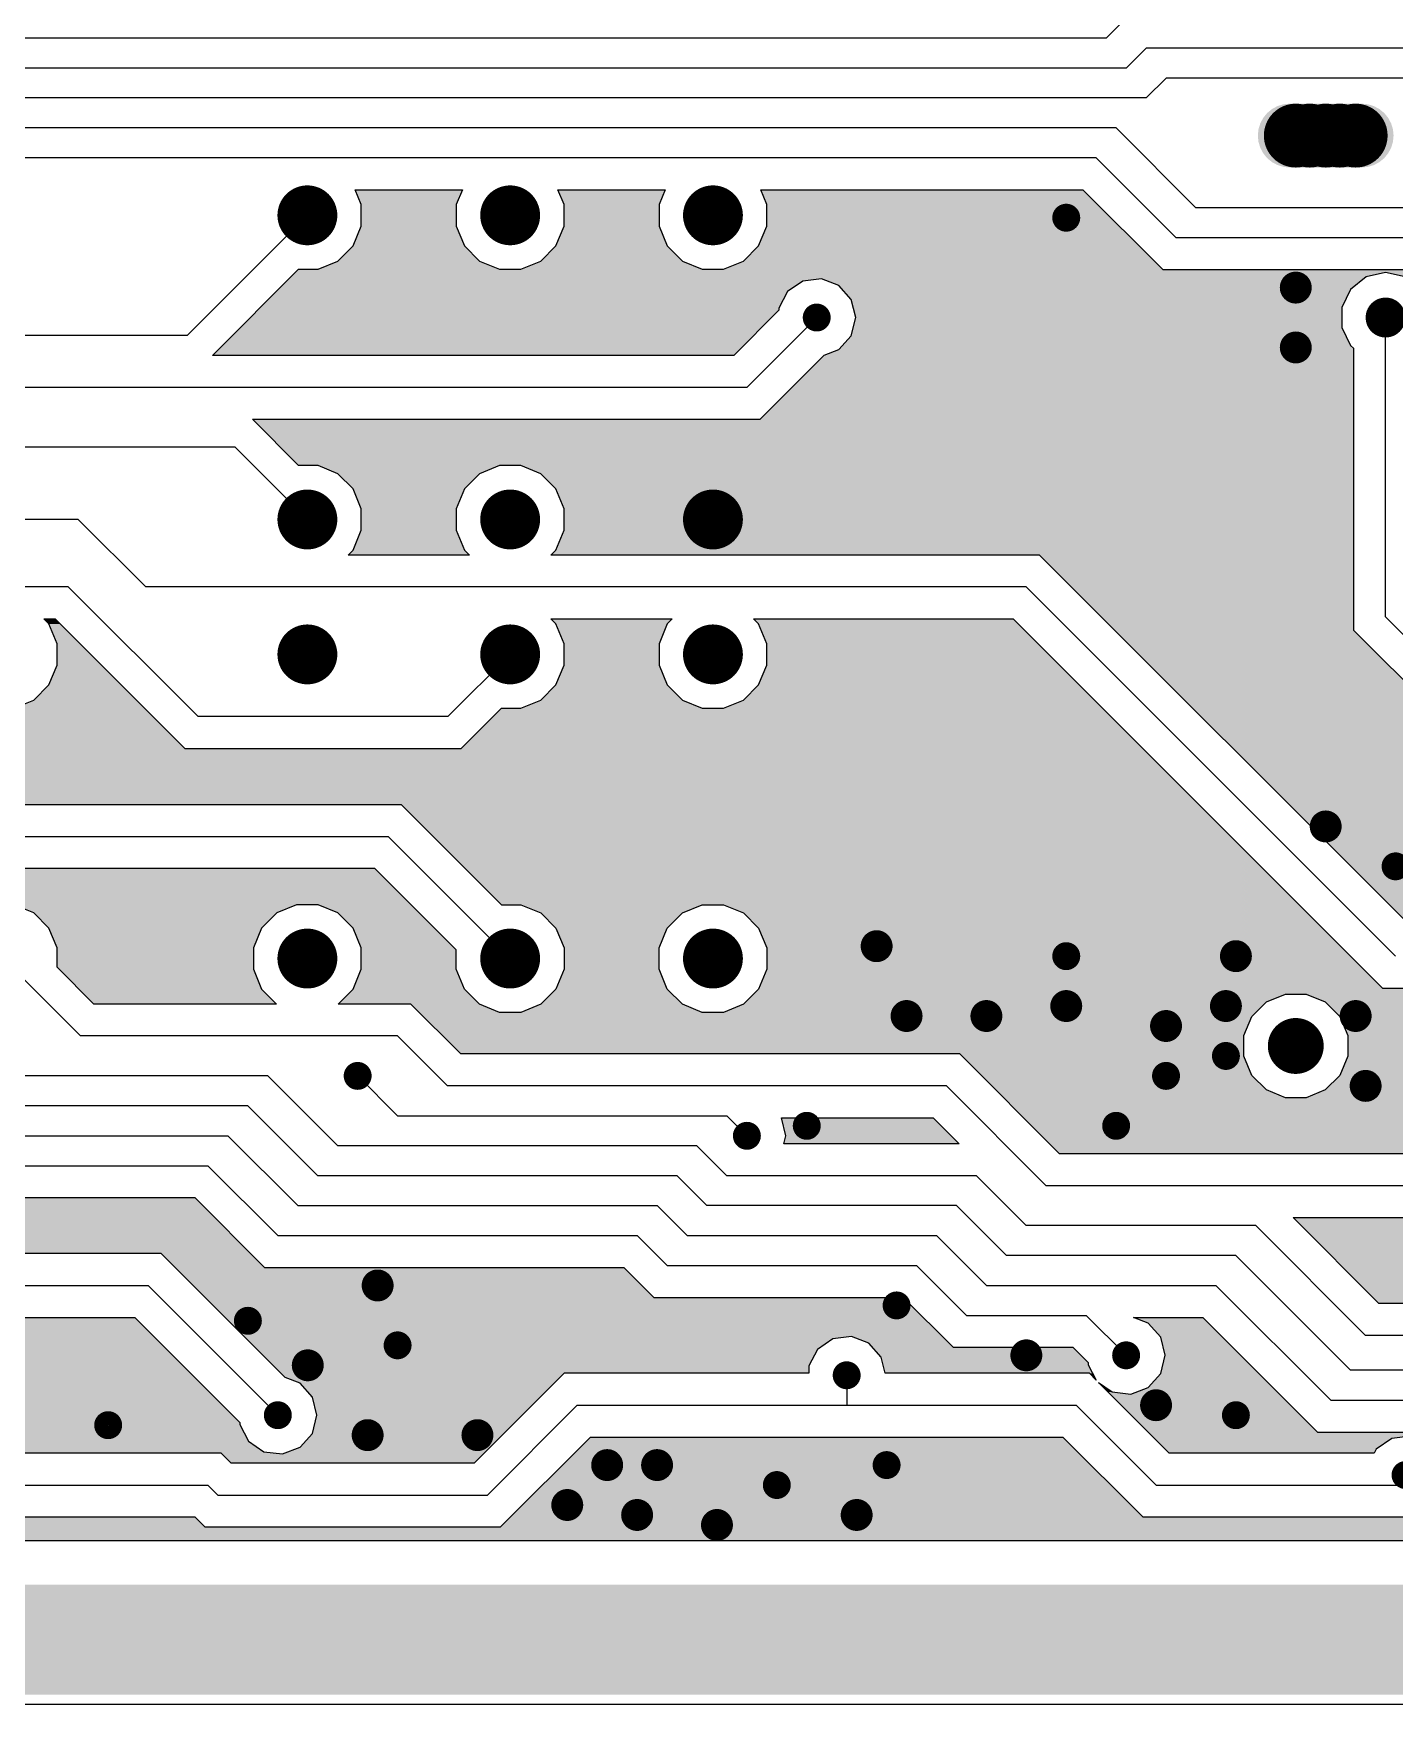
# Model space of a CAD drawing. Extents: x 295 to 953, y 10 to 290.
# Drawn here: x 598.5 to 654.8, y 85 to 154.1 of the extents above; entities that cross this region are included whole.
import ezdxf

# ---------------------------------------------------------------- set-up
doc = ezdxf.new("R2010")
doc.units = 0
doc.header["$LTSCALE"] = 5
doc.header["$MEASUREMENT"] = 0
doc.layers.get('0').update_dxf_attribs({"linetype": 'CONTINUOUS', "lineweight": 25})
doc.layers.add('19_SOLD_GBR', color=4, linetype='CONTINUOUS')

msp = doc.modelspace()

# ---------------------------------------------------------------- linework, layer by layer
at = {"color": 7}
for points, const_width in [([(651.338, 149.858, -1), (650.018, 149.858, -1)], 1.32), ([(651.915, 149.858, -1), (650.595, 149.858, -1)], 1.32), ([(652.575, 149.858, -1), (651.255, 149.858, -1)], 1.32), ([(653.153, 149.858, -1), (651.833, 149.858, -1)], 1.32), ([(653.813, 149.858, -1), (652.493, 149.858, -1)], 1.32), ([(610.442, 146.562, -1), (609.205, 146.562, -1)], 1.238), ([(618.824, 146.562, -1), (617.587, 146.562, -1)], 1.238), ([(627.206, 146.562, -1), (625.969, 146.562, -1)], 1.238), ([(641.479, 146.463, -1), (640.901, 146.463, -1)], 0.577), ([(651.008, 143.575, -1), (650.348, 143.575, -1)], 0.66), ([(654.803, 142.337, -1), (653.978, 142.337, -1)], 0.825), ([(631.166, 142.337, -1), (630.589, 142.337, -1)], 0.577), ([(651.008, 141.1, -1), (650.348, 141.1, -1)], 0.66), ([(610.442, 133.989, -1), (609.205, 133.989, -1)], 1.238), ([(618.824, 133.989, -1), (617.587, 133.989, -1)], 1.238), ([(627.206, 133.989, -1), (625.969, 133.989, -1)], 1.238), ([(610.442, 128.412, -1), (609.205, 128.412, -1)], 1.238), ([(618.824, 128.412, -1), (617.587, 128.412, -1)], 1.238), ([(627.206, 128.412, -1), (625.969, 128.412, -1)], 1.238), ([(652.245, 121.3, -1), (651.585, 121.3, -1)], 0.66), ([(655.091, 119.65, -1), (654.514, 119.65, -1)], 0.577), ([(610.442, 115.839, -1), (609.205, 115.839, -1)], 1.238), ([(618.824, 115.839, -1), (617.587, 115.839, -1)], 1.238), ([(627.206, 115.839, -1), (625.969, 115.839, -1)], 1.238), ([(633.683, 116.35, -1), (633.023, 116.35, -1)], 0.66), ([(641.479, 115.938, -1), (640.901, 115.938, -1)], 0.577), ([(648.533, 115.938, -1), (647.873, 115.938, -1)], 0.66), ([(634.92, 113.463, -1), (634.26, 113.463, -1)], 0.66), ([(638.22, 113.463, -1), (637.56, 113.463, -1)], 0.66), ([(641.52, 113.875, -1), (640.86, 113.875, -1)], 0.66), ([(648.12, 113.875, -1), (647.46, 113.875, -1)], 0.66), ([(653.483, 113.463, -1), (652.823, 113.463, -1)], 0.66), ([(645.645, 113.05, -1), (644.985, 113.05, -1)], 0.66), ([(651.255, 112.225, -1), (650.1, 112.225, -1)], 1.155), ([(648.079, 111.813, -1), (647.501, 111.813, -1)], 0.577), ([(612.191, 110.988, -1), (611.614, 110.988, -1)], 0.577), ([(645.604, 110.988, -1), (645.026, 110.988, -1)], 0.577), ([(653.895, 110.575, -1), (653.235, 110.575, -1)], 0.66), ([(630.754, 108.925, -1), (630.176, 108.925, -1)], 0.577), ([(643.541, 108.925, -1), (642.964, 108.925, -1)], 0.577), ([(628.279, 108.512, -1), (627.701, 108.512, -1)], 0.577), ([(613.058, 102.325, -1), (612.398, 102.325, -1)], 0.66), ([(634.466, 101.5, -1), (633.889, 101.5, -1)], 0.577), ([(607.654, 100.865, -1), (607.076, 100.865, -1)], 0.577), ([(613.841, 99.85, -1), (613.264, 99.85, -1)], 0.577), ([(610.17, 99.025, -1), (609.51, 99.025, -1)], 0.66), ([(639.87, 99.437, -1), (639.21, 99.437, -1)], 0.66), ([(643.954, 99.437, -1), (643.376, 99.437, -1)], 0.577), ([(632.404, 98.613, -1), (631.826, 98.613, -1)], 0.577), ([(608.891, 96.962, -1), (608.314, 96.962, -1)], 0.577), ([(645.233, 97.375, -1), (644.573, 97.375, -1)], 0.66), ([(648.491, 96.962, -1), (647.914, 96.962, -1)], 0.577), ([(601.879, 96.55, -1), (601.301, 96.55, -1)], 0.577), ([(612.645, 96.138, -1), (611.985, 96.138, -1)], 0.66), ([(617.183, 96.138, -1), (616.523, 96.138, -1)], 0.66), ([(622.545, 94.9, -1), (621.885, 94.9, -1)], 0.66), ([(624.608, 94.9, -1), (623.948, 94.9, -1)], 0.66), ([(634.054, 94.9, -1), (633.476, 94.9, -1)], 0.577), ([(629.516, 94.075, -1), (628.939, 94.075, -1)], 0.577), ([(655.504, 94.488, -1), (654.926, 94.488, -1)], 0.577), ([(620.895, 93.25, -1), (620.235, 93.25, -1)], 0.66), ([(623.783, 92.838, -1), (623.123, 92.838, -1)], 0.66), ([(632.858, 92.838, -1), (632.198, 92.838, -1)], 0.66), ([(627.083, 92.425, -1), (626.423, 92.425, -1)], 0.66)]:
    msp.add_lwpolyline(points, format="xyb", close=True, dxfattribs=dict(at, const_width=const_width))
at = {"layer": '19_SOLD_GBR', "color": 7}
for p, q in [((642.84, 153.888), (643.665, 154.713)), ((642.84, 153.888), (578.903, 153.888)), ((643.665, 152.65), (644.49, 153.475)), ((659.753, 153.475), (644.49, 153.475)), ((643.665, 152.65), (580.553, 152.65)), ((644.49, 151.413), (645.315, 152.238)), ((658.515, 152.238), (645.315, 152.238)), ((644.49, 151.413), (581.378, 151.413)), ((643.253, 150.175), (582.203, 150.175)), ((643.253, 150.175), (646.553, 146.875)), ((642.428, 148.938), (583.028, 148.938)), ((642.428, 148.938), (645.728, 145.638)), ((611.797, 147.618), (616.232, 147.618)), ((612.051, 147.005), (611.797, 147.618)), ((616.232, 147.618), (615.978, 147.005)), ((620.179, 147.618), (624.614, 147.618)), ((620.433, 147.005), (620.179, 147.618)), ((624.614, 147.618), (624.36, 147.005)), ((628.561, 147.618), (641.881, 147.618)), ((628.815, 147.005), (628.561, 147.618)), ((641.881, 147.618), (645.181, 144.318)), ((609.824, 146.562), (604.857, 141.595)), ((612.051, 146.119), (612.051, 147.005)), ((615.978, 147.005), (615.978, 146.119)), ((620.433, 146.119), (620.433, 147.005)), ((624.36, 147.005), (624.36, 146.119)), ((628.815, 146.119), (628.815, 147.005)), ((658.515, 146.875), (646.553, 146.875)), ((611.713, 145.299), (612.051, 146.119)), ((615.978, 146.119), (616.316, 145.299)), ((620.095, 145.299), (620.433, 146.119)), ((624.36, 146.119), (624.698, 145.299)), ((628.477, 145.299), (628.815, 146.119)), ((611.086, 144.672), (611.713, 145.299)), ((616.316, 145.299), (616.943, 144.672)), ((619.468, 144.672), (620.095, 145.299)), ((624.698, 145.299), (625.325, 144.672)), ((627.85, 144.672), (628.477, 145.299)), ((659.34, 145.638), (645.728, 145.638)), ((610.266, 144.334), (611.086, 144.672)), ((616.943, 144.672), (617.762, 144.334)), ((618.648, 144.334), (619.468, 144.672)), ((625.325, 144.672), (626.144, 144.334)), ((627.03, 144.334), (627.85, 144.672)), ((605.9, 140.77), (609.462, 144.334)), ((609.462, 144.334), (610.266, 144.334)), ((617.762, 144.334), (618.648, 144.334)), ((626.144, 144.334), (627.03, 144.334)), ((630.305, 143.847), (629.668, 143.408)), ((631.072, 143.941), (630.305, 143.847)), ((631.795, 143.666), (631.072, 143.941)), ((645.181, 144.318), (659.886, 144.318)), ((653.582, 144.016), (652.935, 143.499)), ((654.39, 144.199), (653.582, 144.016)), ((655.199, 144.016), (654.39, 144.199)), ((629.668, 143.408), (629.31, 142.724)), ((632.306, 143.088), (631.795, 143.666)), ((632.493, 142.337), (632.306, 143.088)), ((652.935, 143.499), (652.575, 142.752)), ((629.31, 142.636), (627.444, 140.77)), ((630.878, 142.337), (627.99, 139.45)), ((629.31, 142.724), (629.31, 142.636)), ((632.306, 141.587), (632.493, 142.337)), ((652.575, 142.752), (652.575, 141.923)), ((654.39, 129.963), (654.39, 142.337)), ((652.575, 141.923), (652.935, 141.176)), ((604.857, 141.595), (582.45, 141.595)), ((631.184, 140.777), (631.795, 141.009)), ((631.795, 141.009), (632.306, 141.587)), ((652.935, 141.176), (653.07, 141.069)), ((653.07, 141.069), (653.07, 129.416)), ((627.444, 140.77), (605.9, 140.77)), ((628.536, 138.13), (631.184, 140.777)), ((627.99, 139.45), (588.803, 139.45)), ((607.55, 138.13), (628.536, 138.13)), ((609.462, 136.216), (607.55, 138.13)), ((606.837, 136.975), (590.453, 136.975)), ((609.824, 133.989), (606.837, 136.975)), ((610.266, 136.216), (609.462, 136.216)), ((611.086, 135.878), (610.266, 136.216)), ((617.762, 136.216), (616.943, 135.878)), ((618.648, 136.216), (617.762, 136.216)), ((619.468, 135.878), (618.648, 136.216)), ((611.713, 135.251), (611.086, 135.878)), ((616.943, 135.878), (616.316, 135.251)), ((620.095, 135.251), (619.468, 135.878)), ((612.051, 134.432), (611.713, 135.251)), ((616.316, 135.251), (615.978, 134.432)), ((620.433, 134.432), (620.095, 135.251)), ((612.051, 133.546), (612.051, 134.432)), ((615.978, 134.432), (615.978, 133.546)), ((620.433, 133.546), (620.433, 134.432)), ((600.353, 133.989), (597.251, 133.989)), ((600.353, 133.989), (603.141, 131.2)), ((611.713, 132.726), (612.051, 133.546)), ((615.978, 133.546), (616.316, 132.726)), ((620.095, 132.726), (620.433, 133.546)), ((611.505, 132.52), (611.713, 132.726)), ((616.316, 132.726), (616.523, 132.52)), ((619.887, 132.52), (620.095, 132.726)), ((616.523, 132.52), (611.505, 132.52)), ((640.086, 132.52), (619.887, 132.52)), ((655.349, 117.258), (640.086, 132.52)), ((599.94, 131.2), (594.578, 131.2)), ((599.94, 131.2), (605.303, 125.838)), ((639.54, 131.2), (603.141, 131.2)), ((639.54, 131.2), (654.803, 115.938)), ((598.932, 129.88), (599.394, 129.88)), ((599.14, 129.674), (598.932, 129.88)), ((599.394, 129.88), (604.756, 124.518)), ((619.887, 129.88), (624.905, 129.88)), ((620.095, 129.674), (619.887, 129.88)), ((624.905, 129.88), (624.698, 129.674)), ((628.269, 129.88), (638.994, 129.88)), ((628.477, 129.674), (628.269, 129.88)), ((638.994, 129.88), (654.256, 114.618)), ((654.39, 129.963), (668.003, 116.35)), ((599.478, 128.855), (599.14, 129.674)), ((620.433, 128.855), (620.095, 129.674)), ((624.698, 129.674), (624.36, 128.855)), ((628.815, 128.855), (628.477, 129.674)), ((653.07, 129.416), (667.456, 115.03)), ((599.478, 127.969), (599.478, 128.855)), ((620.433, 127.969), (620.433, 128.855)), ((624.36, 128.855), (624.36, 127.969)), ((628.815, 127.969), (628.815, 128.855)), ((599.14, 127.149), (599.478, 127.969)), ((618.206, 128.412), (615.632, 125.838)), ((620.095, 127.149), (620.433, 127.969)), ((624.36, 127.969), (624.698, 127.149)), ((628.477, 127.149), (628.815, 127.969)), ((598.513, 126.522), (599.14, 127.149)), ((619.468, 126.522), (620.095, 127.149)), ((624.698, 127.149), (625.325, 126.522)), ((627.85, 126.522), (628.477, 127.149)), ((597.693, 126.184), (598.513, 126.522)), ((618.648, 126.184), (619.468, 126.522)), ((625.325, 126.522), (626.144, 126.184)), ((627.03, 126.184), (627.85, 126.522)), ((615.632, 125.838), (605.303, 125.838)), ((616.178, 124.518), (617.844, 126.184)), ((617.844, 126.184), (618.648, 126.184)), ((626.144, 126.184), (627.03, 126.184)), ((604.756, 124.518), (616.178, 124.518)), ((595.949, 122.207), (613.703, 122.207)), ((613.703, 122.207), (617.844, 118.066)), ((595.403, 120.888), (613.157, 120.888)), ((618.206, 115.839), (613.157, 120.888)), ((612.61, 119.568), (594.856, 119.568)), ((615.978, 116.2), (612.61, 119.568)), ((598.513, 117.728), (597.693, 118.066)), ((599.14, 117.101), (598.513, 117.728)), ((608.561, 117.728), (607.934, 117.101)), ((609.38, 118.066), (608.561, 117.728)), ((610.266, 118.066), (609.38, 118.066)), ((611.086, 117.728), (610.266, 118.066)), ((611.713, 117.101), (611.086, 117.728)), ((617.844, 118.066), (618.648, 118.066)), ((618.648, 118.066), (619.468, 117.728)), ((619.468, 117.728), (620.095, 117.101)), ((624.698, 117.101), (625.325, 117.728)), ((625.325, 117.728), (626.144, 118.066)), ((626.144, 118.066), (627.03, 118.066)), ((627.03, 118.066), (627.85, 117.728)), ((627.85, 117.728), (628.477, 117.101)), ((599.478, 116.282), (599.14, 117.101)), ((607.934, 117.101), (607.596, 116.282)), ((612.051, 116.282), (611.713, 117.101)), ((620.095, 117.101), (620.433, 116.282)), ((624.36, 116.282), (624.698, 117.101)), ((628.477, 117.101), (628.815, 116.282)), ((599.478, 115.477), (599.478, 116.282)), ((607.596, 116.282), (607.596, 115.396)), ((612.051, 115.396), (612.051, 116.282)), ((615.978, 115.396), (615.978, 116.2)), ((620.433, 116.282), (620.433, 115.396)), ((624.36, 115.396), (624.36, 116.282)), ((628.815, 116.282), (628.815, 115.396)), ((597.251, 115.839), (600.452, 112.638)), ((600.998, 113.957), (599.478, 115.477)), ((607.596, 115.396), (607.934, 114.576)), ((611.713, 114.576), (612.051, 115.396)), ((616.316, 114.576), (615.978, 115.396)), ((620.433, 115.396), (620.095, 114.576)), ((624.698, 114.576), (624.36, 115.396)), ((628.815, 115.396), (628.477, 114.576)), ((607.934, 114.576), (608.553, 113.957)), ((611.092, 113.957), (611.713, 114.576)), ((616.943, 113.949), (616.316, 114.576)), ((620.095, 114.576), (619.468, 113.949)), ((625.325, 113.949), (624.698, 114.576)), ((628.477, 114.576), (627.85, 113.949)), ((648.859, 113.441), (649.462, 114.043)), ((649.462, 114.043), (650.25, 114.37)), ((650.25, 114.37), (651.105, 114.37)), ((651.105, 114.37), (651.892, 114.043)), ((651.892, 114.043), (652.496, 113.441)), ((654.256, 114.618), (663.331, 114.618)), ((608.553, 113.957), (600.998, 113.957)), ((614.099, 113.957), (611.092, 113.957)), ((616.161, 111.895), (614.099, 113.957)), ((617.762, 113.611), (616.943, 113.949)), ((618.648, 113.611), (617.762, 113.611)), ((619.468, 113.949), (618.648, 113.611)), ((626.144, 113.611), (625.325, 113.949)), ((627.03, 113.611), (626.144, 113.611)), ((627.85, 113.949), (627.03, 113.611)), ((648.533, 112.652), (648.859, 113.441)), ((652.496, 113.441), (652.823, 112.652)), ((613.553, 112.638), (600.452, 112.638)), ((613.553, 112.638), (615.615, 110.575)), ((648.533, 111.798), (648.533, 112.652)), ((652.823, 112.652), (652.823, 111.798)), ((636.786, 111.895), (616.161, 111.895)), ((640.911, 107.77), (636.786, 111.895)), ((648.859, 111.011), (648.533, 111.798)), ((652.823, 111.798), (652.496, 111.011)), ((608.19, 110.988), (597.878, 110.988)), ((608.19, 110.988), (611.078, 108.1)), ((611.903, 110.988), (613.553, 109.338)), ((636.24, 110.575), (615.615, 110.575)), ((636.24, 110.575), (640.365, 106.45)), ((649.462, 110.407), (648.859, 111.011)), ((652.496, 111.011), (651.892, 110.407)), ((650.25, 110.08), (649.462, 110.407)), ((651.105, 110.08), (650.25, 110.08)), ((651.892, 110.407), (651.105, 110.08)), ((607.365, 109.75), (597.053, 109.75)), ((607.365, 109.75), (610.253, 106.863)), ((613.553, 109.338), (627.165, 109.338)), ((627.99, 108.512), (627.165, 109.338)), ((629.422, 109.255), (635.694, 109.255)), ((629.605, 108.512), (629.422, 109.255)), ((635.694, 109.255), (636.765, 108.183)), ((596.228, 108.512), (606.54, 108.512)), ((609.428, 105.625), (606.54, 108.512)), ((629.523, 108.183), (629.605, 108.512)), ((625.928, 108.1), (611.078, 108.1)), ((625.928, 108.1), (627.165, 106.863)), ((636.765, 108.183), (629.523, 108.183)), ((670.177, 107.77), (640.911, 107.77)), ((595.403, 107.275), (605.715, 107.275)), ((608.603, 104.388), (605.715, 107.275)), ((625.103, 106.863), (610.253, 106.863)), ((625.103, 106.863), (626.34, 105.625)), ((637.478, 106.863), (627.165, 106.863)), ((637.478, 106.863), (639.54, 104.8)), ((671.303, 106.45), (640.365, 106.45)), ((594.856, 105.955), (605.169, 105.955)), ((605.169, 105.955), (608.056, 103.068)), ((609.428, 105.625), (624.278, 105.625)), ((625.515, 104.388), (624.278, 105.625)), ((636.653, 105.625), (626.34, 105.625)), ((636.653, 105.625), (638.715, 103.563)), ((650.565, 105.13), (670.756, 105.13)), ((654.111, 101.583), (650.565, 105.13)), ((608.603, 104.388), (623.453, 104.388)), ((624.69, 103.15), (623.453, 104.388)), ((625.515, 104.388), (635.828, 104.388)), ((637.89, 102.325), (635.828, 104.388)), ((649.028, 104.8), (639.54, 104.8)), ((649.028, 104.8), (653.565, 100.262)), ((603.786, 103.645), (581.924, 103.645)), ((608.909, 98.523), (603.786, 103.645)), ((608.056, 103.068), (622.906, 103.068)), ((622.906, 103.068), (624.144, 101.83)), ((624.69, 103.15), (635.003, 103.15)), ((637.065, 101.088), (635.003, 103.15)), ((648.203, 103.563), (638.715, 103.563)), ((648.203, 103.563), (652.946, 98.819)), ((581.378, 102.325), (603.24, 102.325)), ((608.603, 96.962), (603.24, 102.325)), ((637.89, 102.325), (647.378, 102.325)), ((652.121, 97.581), (647.378, 102.325)), ((624.144, 101.83), (634.456, 101.83)), ((634.456, 101.83), (636.519, 99.768)), ((658.013, 101.583), (654.111, 101.583)), ((580.831, 101.005), (602.694, 101.005)), ((602.694, 101.005), (607.035, 96.664)), ((637.065, 101.088), (642.015, 101.088)), ((643.665, 99.437), (642.015, 101.088)), ((643.965, 101.005), (646.831, 101.005)), ((643.972, 100.998), (643.965, 101.005)), ((644.582, 100.766), (643.972, 100.998)), ((646.831, 101.005), (651.575, 96.261)), ((632.31, 100.216), (631.543, 100.122)), ((633.032, 99.941), (632.31, 100.216)), ((645.094, 100.188), (644.582, 100.766)), ((645.28, 99.437), (645.094, 100.188)), ((658.862, 100.262), (653.565, 100.262)), ((630.906, 99.683), (630.548, 98.999)), ((631.543, 100.122), (630.906, 99.683)), ((633.544, 99.363), (633.032, 99.941)), ((636.519, 99.768), (641.469, 99.768)), ((641.469, 99.768), (642.098, 99.139)), ((630.548, 98.999), (630.548, 98.695)), ((633.709, 98.695), (633.544, 99.363)), ((642.098, 99.139), (642.098, 99.051)), ((642.098, 99.051), (642.433, 98.411)), ((645.094, 98.687), (645.28, 99.437)), ((660.371, 98.819), (652.946, 98.819)), ((609.52, 98.291), (608.909, 98.523)), ((610.031, 97.713), (609.52, 98.291)), ((620.431, 98.695), (616.719, 94.983)), ((630.548, 98.695), (620.431, 98.695)), ((632.115, 98.613), (632.115, 97.375)), ((642.149, 98.695), (633.709, 98.695)), ((642.433, 98.411), (642.149, 98.695)), ((642.525, 98.319), (643.092, 97.928)), ((645.449, 95.395), (642.525, 98.319)), ((643.86, 97.835), (644.582, 98.109)), ((644.582, 98.109), (645.094, 98.687)), ((610.218, 96.962), (610.031, 97.713)), ((643.092, 97.928), (643.86, 97.835)), ((652.121, 97.581), (661.609, 97.581)), ((610.031, 96.212), (610.218, 96.962)), ((620.978, 97.375), (617.265, 93.663)), ((620.978, 97.375), (632.115, 97.375)), ((632.115, 97.375), (641.603, 97.375)), ((644.903, 94.075), (641.603, 97.375)), ((607.035, 96.664), (607.035, 96.576)), ((607.035, 96.576), (607.393, 95.892)), ((609.52, 95.634), (610.031, 96.212)), ((617.811, 92.343), (621.524, 96.055)), ((621.524, 96.055), (641.056, 96.055)), ((641.056, 96.055), (644.356, 92.755)), ((651.575, 96.261), (662.155, 96.261)), ((655.41, 96.091), (654.643, 95.997)), ((606.261, 95.395), (594.711, 95.395)), ((606.674, 94.983), (606.261, 95.395)), ((607.393, 95.892), (608.03, 95.453)), ((608.03, 95.453), (608.797, 95.36)), ((608.797, 95.36), (609.52, 95.634)), ((653.921, 95.395), (645.449, 95.395)), ((654.006, 95.558), (653.921, 95.395)), ((654.643, 95.997), (654.006, 95.558)), ((616.719, 94.983), (606.674, 94.983)), ((594.165, 94.075), (605.715, 94.075)), ((606.128, 93.663), (605.715, 94.075)), ((644.903, 94.075), (655.215, 94.075)), ((606.128, 93.663), (617.265, 93.663)), ((593.619, 92.755), (605.169, 92.755)), ((605.169, 92.755), (605.581, 92.343)), ((644.356, 92.755), (711.861, 92.755)), ((605.581, 92.343), (617.811, 92.343)), ((744.503, 91.765), (521.22, 91.765)), ((868.478, 85), (508.778, 85))]:
    msp.add_line(p, q, dxfattribs=at)
for points in [[(654.497, 150.591), (654.334, 150.792), (649.333, 150.591), (649.496, 150.792)], [(654.334, 150.792), (654.133, 150.955), (649.496, 150.792), (649.697, 150.955)], [(654.133, 150.955), (653.905, 151.078), (649.697, 150.955), (649.925, 151.078)], [(653.905, 151.078), (653.657, 151.153), (649.925, 151.078), (650.173, 151.153)], [(653.657, 151.153), (653.4, 151.178), (650.173, 151.153), (650.43, 151.178)], [(654.72, 149.858), (654.695, 150.116), (649.11, 149.858), (649.135, 150.116)], [(654.695, 150.116), (654.619, 150.363), (649.135, 150.116), (649.211, 150.363)], [(654.619, 150.363), (654.497, 150.591), (649.211, 150.363), (649.333, 150.591)], [(654.695, 149.601), (654.72, 149.858), (649.135, 149.601), (649.11, 149.858)], [(654.619, 149.353), (654.695, 149.601), (649.211, 149.353), (649.135, 149.601)], [(654.497, 149.126), (654.619, 149.353), (649.333, 149.126), (649.211, 149.353)], [(654.334, 148.924), (654.497, 149.126), (649.496, 148.924), (649.333, 149.126)], [(654.133, 148.761), (654.334, 148.924), (649.697, 148.761), (649.496, 148.924)], [(653.905, 148.639), (654.133, 148.761), (649.925, 148.639), (649.697, 148.761)], [(653.657, 148.563), (653.905, 148.639), (650.173, 148.563), (649.925, 148.639)], [(653.4, 148.538), (653.657, 148.563), (650.43, 148.538), (650.173, 148.563)], [(616.232, 147.617), (616.232, 147.618), (611.797, 147.617), (616.232, 147.618)], [(615.978, 147.005), (616.232, 147.617), (612.051, 147.005), (611.797, 147.617)], [(624.614, 147.617), (624.614, 147.618), (620.179, 147.617), (624.614, 147.618)], [(624.36, 147.005), (624.614, 147.617), (620.433, 147.005), (620.179, 147.617)], [(641.881, 147.617), (641.881, 147.618), (628.561, 147.617), (641.881, 147.618)], [(642.494, 147.005), (641.881, 147.617), (628.815, 147.005), (628.561, 147.617)], [(615.978, 146.119), (615.978, 147.005), (612.051, 146.119), (612.051, 147.005)], [(624.36, 146.119), (624.36, 147.005), (620.433, 146.119), (620.433, 147.005)], [(643.38, 146.119), (642.494, 147.005), (628.815, 146.119), (628.815, 147.005)], [(616.316, 145.299), (615.978, 146.119), (611.713, 145.299), (612.051, 146.119)], [(624.698, 145.299), (624.36, 146.119), (620.095, 145.299), (620.433, 146.119)], [(644.2, 145.299), (643.38, 146.119), (628.477, 145.299), (628.815, 146.119)], [(616.943, 144.672), (616.316, 145.299), (611.086, 144.672), (611.713, 145.299)], [(625.325, 144.672), (624.698, 145.299), (619.468, 144.672), (620.095, 145.299)], [(644.827, 144.672), (644.2, 145.299), (627.85, 144.672), (628.477, 145.299)], [(617.762, 144.334), (616.943, 144.672), (610.266, 144.334), (611.086, 144.672)], [(626.144, 144.334), (625.325, 144.672), (618.648, 144.334), (619.468, 144.672)], [(645.165, 144.334), (644.827, 144.672), (627.03, 144.334), (627.85, 144.672)], [(629.668, 143.408), (630.305, 143.847), (608.537, 143.408), (608.976, 143.847)], [(630.305, 143.847), (631.072, 143.941), (608.976, 143.847), (609.07, 143.941)], [(653.489, 143.941), (653.582, 144.016), (609.07, 143.941), (609.144, 144.016)], [(653.582, 144.016), (654.39, 144.199), (609.144, 144.016), (609.327, 144.199)], [(692.547, 144.199), (692.609, 144.318), (609.327, 144.199), (609.446, 144.318)], [(645.181, 144.318), (645.165, 144.334), (609.446, 144.318), (609.462, 144.334)], [(645.165, 144.334), (645.165, 144.334), (609.462, 144.334), (610.266, 144.334)], [(653.143, 143.666), (653.489, 143.941), (631.795, 143.666), (631.072, 143.941)], [(692.451, 144.016), (692.547, 144.199), (655.199, 144.016), (654.39, 144.199)], [(629.31, 142.724), (629.668, 143.408), (607.853, 142.724), (608.537, 143.408)], [(652.935, 143.499), (653.143, 143.666), (631.943, 143.499), (631.795, 143.666)], [(652.737, 143.088), (652.935, 143.499), (632.306, 143.088), (631.943, 143.499)], [(652.575, 142.752), (652.737, 143.088), (632.39, 142.752), (632.306, 143.088)], [(627.444, 140.77), (629.31, 142.636), (605.9, 140.77), (607.765, 142.636)], [(629.31, 142.636), (629.31, 142.724), (607.765, 142.636), (607.853, 142.724)], [(652.575, 142.337), (652.575, 142.752), (632.493, 142.337), (632.39, 142.752)], [(652.575, 141.923), (652.575, 142.337), (632.39, 141.923), (632.493, 142.337)], [(652.737, 141.587), (652.575, 141.923), (632.306, 141.587), (632.39, 141.923)], [(653.07, 140.777), (653.07, 141.009), (631.184, 140.777), (631.795, 141.009)], [(653.07, 141.009), (653.07, 141.069), (631.795, 141.009), (631.848, 141.069)], [(653.07, 141.069), (652.935, 141.176), (631.848, 141.069), (631.943, 141.176)], [(652.935, 141.176), (652.737, 141.587), (631.943, 141.176), (632.306, 141.587)], [(653.07, 138.13), (653.07, 140.777), (628.536, 138.13), (631.184, 140.777)], [(653.07, 136.216), (653.07, 138.13), (609.462, 136.216), (607.55, 138.13)], [(653.07, 138.13), (653.07, 138.13), (607.55, 138.13), (628.536, 138.13)], [(617.762, 136.216), (617.762, 136.216), (610.266, 136.216), (609.462, 136.216)], [(616.943, 135.878), (617.762, 136.216), (611.086, 135.878), (610.266, 136.216)], [(653.07, 136.216), (653.07, 136.216), (618.648, 136.216), (617.762, 136.216)], [(653.07, 135.878), (653.07, 136.216), (619.468, 135.878), (618.648, 136.216)], [(616.316, 135.251), (616.943, 135.878), (611.713, 135.251), (611.086, 135.878)], [(653.07, 135.251), (653.07, 135.878), (620.095, 135.251), (619.468, 135.878)], [(615.978, 134.432), (616.316, 135.251), (612.051, 134.432), (611.713, 135.251)], [(653.07, 134.432), (653.07, 135.251), (620.433, 134.432), (620.095, 135.251)], [(615.978, 133.546), (615.978, 134.432), (612.051, 133.546), (612.051, 134.432)], [(653.07, 133.546), (653.07, 134.432), (620.433, 133.546), (620.433, 134.432)], [(616.316, 132.726), (615.978, 133.546), (611.713, 132.726), (612.051, 133.546)], [(653.07, 132.726), (653.07, 133.546), (620.095, 132.726), (620.433, 133.546)], [(616.522, 132.52), (616.316, 132.726), (611.505, 132.52), (611.713, 132.726)], [(653.07, 132.52), (653.07, 132.726), (619.887, 132.52), (620.095, 132.726)], [(653.07, 132.52), (653.07, 132.52), (640.086, 132.52), (619.887, 132.52)], [(653.07, 129.416), (653.07, 132.52), (643.19, 129.416), (640.086, 132.52)], [(599.6, 129.674), (599.394, 129.88), (599.14, 129.674), (598.932, 129.88)], [(599.394, 129.88), (599.394, 129.88), (598.932, 129.88), (599.394, 129.88)], [(624.698, 129.674), (624.904, 129.88), (620.095, 129.674), (619.887, 129.88)], [(624.904, 129.88), (624.904, 129.88), (619.887, 129.88), (624.904, 129.88)], [(639.2, 129.674), (638.994, 129.88), (628.477, 129.674), (628.269, 129.88)], [(638.994, 129.88), (638.994, 129.88), (628.269, 129.88), (638.994, 129.88)], [(600.419, 128.855), (599.6, 129.674), (599.478, 128.855), (599.14, 129.674)], [(624.36, 128.855), (624.698, 129.674), (620.433, 128.855), (620.095, 129.674)], [(640.018, 128.855), (639.2, 129.674), (628.815, 128.855), (628.477, 129.674)], [(665.229, 117.258), (653.07, 129.416), (655.349, 117.258), (643.19, 129.416)], [(601.305, 127.969), (600.419, 128.855), (599.478, 127.969), (599.478, 128.855)], [(624.36, 127.969), (624.36, 128.855), (620.433, 127.969), (620.433, 128.855)], [(640.904, 127.969), (640.018, 128.855), (628.815, 127.969), (628.815, 128.855)], [(602.125, 127.149), (601.305, 127.969), (599.14, 127.149), (599.478, 127.969)], [(624.698, 127.149), (624.36, 127.969), (620.095, 127.149), (620.433, 127.969)], [(641.724, 127.149), (640.904, 127.969), (628.477, 127.149), (628.815, 127.969)], [(602.752, 126.522), (602.125, 127.149), (598.513, 126.522), (599.14, 127.149)], [(625.325, 126.522), (624.698, 127.149), (619.468, 126.522), (620.095, 127.149)], [(642.351, 126.522), (641.724, 127.149), (627.85, 126.522), (628.477, 127.149)], [(603.09, 126.184), (602.752, 126.522), (597.693, 126.184), (598.513, 126.522)], [(626.144, 126.184), (625.325, 126.522), (618.648, 126.184), (619.468, 126.522)], [(642.689, 126.184), (642.351, 126.522), (627.03, 126.184), (627.85, 126.522)], [(604.756, 124.518), (603.09, 126.184), (593.639, 124.518), (591.972, 126.184)], [(644.356, 124.518), (642.689, 126.184), (616.178, 124.518), (617.844, 126.184)], [(626.144, 126.184), (626.144, 126.184), (617.844, 126.184), (618.648, 126.184)], [(642.689, 126.184), (642.689, 126.184), (626.144, 126.184), (627.03, 126.184)], [(646.665, 122.207), (644.356, 124.518), (595.949, 122.207), (593.639, 124.518)], [(646.665, 122.207), (646.665, 122.207), (613.703, 122.207), (595.949, 122.207)], [(650.25, 118.622), (646.665, 122.207), (617.288, 118.622), (613.703, 122.207)], [(613.183, 118.995), (612.61, 119.568), (584.435, 118.995), (584.789, 119.568)], [(613.777, 118.401), (613.183, 118.995), (583.648, 118.401), (584.435, 118.995)], [(614.112, 118.066), (614.048, 118.13), (581.115, 118.066), (581.051, 118.13)], [(614.048, 118.13), (613.777, 118.401), (582.698, 118.13), (583.648, 118.401)], [(650.806, 118.066), (650.25, 118.622), (617.844, 118.066), (617.288, 118.622)], [(609.38, 118.066), (609.38, 118.066), (597.693, 118.066), (596.807, 118.066)], [(608.561, 117.728), (609.38, 118.066), (598.513, 117.728), (597.693, 118.066)], [(607.934, 117.101), (608.561, 117.728), (599.14, 117.101), (598.513, 117.728)], [(614.112, 118.066), (614.112, 118.066), (610.266, 118.066), (609.38, 118.066)], [(614.45, 117.728), (614.112, 118.066), (611.086, 117.728), (610.266, 118.066)], [(615.077, 117.101), (614.45, 117.728), (611.713, 117.101), (611.086, 117.728)], [(626.144, 118.066), (626.144, 118.066), (618.648, 118.066), (617.844, 118.066)], [(625.325, 117.728), (626.144, 118.066), (619.468, 117.728), (618.648, 118.066)], [(624.698, 117.101), (625.325, 117.728), (620.095, 117.101), (619.468, 117.728)], [(650.806, 118.066), (650.806, 118.066), (627.03, 118.066), (626.144, 118.066)], [(651.145, 117.728), (650.806, 118.066), (627.85, 117.728), (627.03, 118.066)], [(651.772, 117.101), (651.145, 117.728), (628.477, 117.101), (627.85, 117.728)], [(607.596, 116.282), (607.934, 117.101), (599.478, 116.282), (599.14, 117.101)], [(615.896, 116.282), (615.077, 117.101), (612.051, 116.282), (611.713, 117.101)], [(624.36, 116.282), (624.698, 117.101), (620.433, 116.282), (620.095, 117.101)], [(652.591, 116.282), (651.772, 117.101), (628.815, 116.282), (628.477, 117.101)], [(607.596, 115.477), (607.596, 116.282), (599.478, 115.477), (599.478, 116.282)], [(615.978, 116.2), (615.896, 116.282), (612.051, 116.2), (612.051, 116.282)], [(615.978, 115.396), (615.978, 116.2), (612.051, 115.396), (612.051, 116.2)], [(624.36, 115.396), (624.36, 116.282), (620.433, 115.396), (620.433, 116.282)], [(653.477, 115.396), (652.591, 116.282), (628.815, 115.396), (628.815, 116.282)], [(607.596, 115.396), (607.596, 115.477), (599.559, 115.396), (599.478, 115.477)], [(607.934, 114.576), (607.596, 115.396), (600.379, 114.576), (599.559, 115.396)], [(616.316, 114.576), (615.978, 115.396), (611.713, 114.576), (612.051, 115.396)], [(624.698, 114.576), (624.36, 115.396), (620.095, 114.576), (620.433, 115.396)], [(654.256, 114.618), (653.477, 115.396), (628.494, 114.618), (628.815, 115.396)], [(608.553, 113.958), (607.934, 114.576), (600.998, 113.958), (600.379, 114.576)], [(616.935, 113.957), (616.316, 114.576), (611.092, 113.957), (611.713, 114.576)], [(625.325, 113.949), (624.698, 114.576), (619.468, 113.949), (620.095, 114.576)], [(649.367, 113.949), (649.462, 114.043), (627.85, 113.949), (627.944, 114.043)], [(649.462, 114.043), (650.25, 114.37), (627.944, 114.043), (628.271, 114.37)], [(663.579, 114.37), (663.373, 114.576), (628.271, 114.37), (628.477, 114.576)], [(663.373, 114.576), (663.331, 114.618), (628.477, 114.576), (628.494, 114.618)], [(663.579, 114.37), (663.579, 114.37), (651.105, 114.37), (650.25, 114.37)], [(663.905, 114.043), (663.579, 114.37), (651.892, 114.043), (651.105, 114.37)], [(664.508, 113.441), (663.905, 114.043), (652.496, 113.441), (651.892, 114.043)], [(600.998, 113.957), (608.553, 113.958), (600.998, 113.957), (600.998, 113.958)], [(616.935, 113.957), (616.935, 113.957), (614.099, 113.957), (611.092, 113.957)], [(616.943, 113.949), (616.935, 113.957), (614.107, 113.949), (614.099, 113.957)], [(617.762, 113.611), (616.943, 113.949), (614.445, 113.611), (614.107, 113.949)], [(648.859, 113.441), (649.029, 113.611), (614.615, 113.441), (614.445, 113.611)], [(648.533, 112.652), (648.859, 113.441), (615.404, 112.652), (614.615, 113.441)], [(626.144, 113.611), (625.325, 113.949), (618.648, 113.611), (619.468, 113.949)], [(649.029, 113.611), (649.367, 113.949), (627.03, 113.611), (627.85, 113.949)], [(665.296, 112.652), (664.508, 113.441), (652.823, 112.652), (652.496, 113.441)], [(648.533, 111.895), (648.533, 112.652), (616.161, 111.895), (615.404, 112.652)], [(666.151, 111.798), (665.296, 112.652), (652.823, 111.798), (652.823, 112.652)], [(648.533, 111.895), (648.533, 111.895), (636.786, 111.895), (616.161, 111.895)], [(648.533, 111.798), (648.533, 111.895), (636.884, 111.798), (636.786, 111.895)], [(648.859, 111.011), (648.533, 111.798), (637.671, 111.011), (636.884, 111.798)], [(666.937, 111.011), (666.151, 111.798), (652.496, 111.011), (652.823, 111.798)], [(649.462, 110.407), (648.859, 111.011), (638.275, 110.407), (637.671, 111.011)], [(667.541, 110.407), (666.937, 111.011), (651.892, 110.407), (652.496, 111.011)], [(650.25, 110.08), (649.462, 110.407), (638.601, 110.08), (638.275, 110.407)], [(670.177, 107.77), (667.868, 110.08), (640.911, 107.77), (638.601, 110.08)], [(667.868, 110.08), (667.541, 110.407), (651.105, 110.08), (651.892, 110.407)], [(636.435, 108.512), (635.694, 109.255), (629.605, 108.512), (629.422, 109.255)], [(635.694, 109.255), (635.694, 109.255), (629.422, 109.255), (635.694, 109.255)], [(636.765, 108.183), (636.435, 108.512), (629.523, 108.183), (629.605, 108.512)], [(605.581, 105.543), (605.169, 105.955), (580.686, 105.543), (581.099, 105.955)], [(605.581, 105.542), (605.581, 105.543), (580.028, 105.542), (580.686, 105.543)], [(607.479, 103.645), (605.581, 105.542), (581.924, 103.645), (580.028, 105.542)], [(674.02, 101.866), (670.756, 105.13), (653.828, 101.866), (650.565, 105.13)], [(670.756, 105.13), (670.756, 105.13), (650.565, 105.13), (670.756, 105.13)], [(607.479, 103.645), (607.479, 103.645), (603.786, 103.645), (581.924, 103.645)], [(608.056, 103.068), (607.479, 103.645), (604.364, 103.068), (603.786, 103.645)], [(624.144, 101.83), (622.906, 103.068), (605.602, 101.83), (604.364, 103.068)], [(636.07, 100.216), (634.456, 101.83), (607.216, 100.216), (605.602, 101.83)], [(658.289, 101.772), (659.056, 101.866), (653.922, 101.772), (653.828, 101.866)], [(658.013, 101.583), (658.289, 101.772), (654.111, 101.583), (653.922, 101.772)], [(603.436, 100.262), (602.694, 101.005), (566.905, 100.262), (566.721, 101.005)], [(646.838, 100.998), (646.831, 101.005), (643.972, 100.998), (643.965, 101.005)], [(646.831, 101.005), (646.831, 101.005), (643.965, 101.005), (646.831, 101.005)], [(647.071, 100.766), (646.838, 100.998), (644.582, 100.766), (643.972, 100.998)], [(604.187, 99.512), (603.436, 100.262), (566.719, 99.512), (566.905, 100.262)], [(631.543, 100.122), (632.31, 100.216), (607.31, 100.122), (607.216, 100.216)], [(636.346, 99.941), (636.07, 100.216), (633.032, 99.941), (632.31, 100.216)], [(647.648, 100.188), (647.071, 100.766), (645.094, 100.188), (644.582, 100.766)], [(648.399, 99.437), (647.648, 100.188), (645.28, 99.437), (645.094, 100.188)], [(604.591, 99.107), (604.187, 99.512), (566.361, 99.107), (566.719, 99.512)], [(630.906, 99.683), (631.543, 100.122), (607.749, 99.683), (607.31, 100.122)], [(630.548, 98.999), (630.906, 99.683), (608.434, 98.999), (607.749, 99.683)], [(636.519, 99.768), (636.346, 99.941), (633.186, 99.768), (633.032, 99.941)], [(641.873, 99.363), (641.469, 99.768), (633.544, 99.363), (633.186, 99.768)], [(604.591, 99.107), (604.591, 99.107), (590.999, 99.107), (574.231, 99.107)], [(607.035, 96.664), (604.591, 99.107), (593.442, 96.664), (590.999, 99.107)], [(630.548, 98.695), (630.548, 98.999), (608.738, 98.695), (608.434, 98.999)], [(642.098, 99.139), (641.873, 99.363), (633.599, 99.139), (633.544, 99.363)], [(642.098, 99.051), (642.098, 99.139), (633.621, 99.051), (633.599, 99.139)], [(642.284, 98.695), (642.098, 99.051), (633.709, 98.695), (633.621, 99.051)], [(649.15, 98.687), (648.399, 99.437), (645.094, 98.687), (645.28, 99.437)], [(620.26, 98.523), (620.431, 98.695), (608.909, 98.523), (608.738, 98.695)], [(620.027, 98.291), (620.26, 98.523), (609.52, 98.291), (608.909, 98.523)], [(619.45, 97.713), (620.027, 98.291), (610.031, 97.713), (609.52, 98.291)], [(642.284, 98.695), (642.284, 98.695), (642.149, 98.695), (633.709, 98.695)], [(642.432, 98.411), (642.149, 98.695), (642.432, 98.411), (642.284, 98.695)], [(643.092, 97.928), (642.525, 98.319), (642.916, 97.928), (642.525, 98.319)], [(650.001, 97.835), (649.727, 98.109), (643.86, 97.835), (644.582, 98.109)], [(649.727, 98.109), (649.15, 98.687), (644.582, 98.109), (645.094, 98.687)], [(618.699, 96.962), (619.45, 97.713), (610.218, 96.962), (610.031, 97.713)], [(643.86, 97.835), (643.092, 97.928), (643.008, 97.835), (642.916, 97.928)], [(651.575, 96.261), (650.001, 97.835), (644.582, 96.261), (643.008, 97.835)], [(617.948, 96.212), (618.699, 96.962), (610.031, 96.212), (610.218, 96.962)], [(607.035, 96.576), (607.035, 96.664), (593.53, 96.576), (593.442, 96.664)], [(607.393, 95.892), (607.035, 96.576), (594.215, 95.892), (593.53, 96.576)], [(617.371, 95.634), (617.948, 96.212), (609.52, 95.634), (610.031, 96.212)], [(644.356, 92.755), (641.056, 96.055), (618.224, 92.755), (621.524, 96.055)], [(641.056, 96.055), (641.056, 96.055), (621.524, 96.055), (641.056, 96.055)], [(679.795, 96.091), (679.625, 96.261), (644.752, 96.091), (644.582, 96.261)], [(654.643, 95.997), (655.41, 96.091), (644.846, 95.997), (644.752, 96.091)], [(608.03, 95.453), (607.393, 95.892), (594.653, 95.453), (594.215, 95.892)], [(608.51, 95.395), (608.03, 95.453), (594.711, 95.395), (594.653, 95.453)], [(608.51, 95.395), (608.51, 95.395), (606.261, 95.395), (594.711, 95.395)], [(608.797, 95.36), (608.51, 95.395), (606.296, 95.36), (606.261, 95.395)], [(616.719, 94.983), (617.097, 95.36), (606.674, 94.983), (606.296, 95.36)], [(617.097, 95.36), (617.371, 95.634), (608.797, 95.36), (609.52, 95.634)], [(654.006, 95.558), (654.643, 95.997), (645.285, 95.558), (644.846, 95.997)], [(653.921, 95.395), (654.006, 95.558), (645.449, 95.395), (645.285, 95.558)], [(605.581, 92.343), (605.169, 92.755), (520.643, 92.343), (520.23, 92.755)], [(743.975, 92.343), (743.776, 92.755), (617.811, 92.343), (618.224, 92.755)], [(744.097, 92.088), (743.975, 92.343), (520.897, 92.088), (520.643, 92.343)], [(744.503, 91.765), (744.097, 92.088), (521.22, 91.765), (520.897, 92.088)], [(868.065, 88.465), (868.065, 89.95), (505.89, 88.465), (505.89, 89.95)], [(868.065, 89.95), (868.065, 89.95), (505.89, 89.95), (856.928, 89.95)], [(868.065, 85.825), (868.065, 88.465), (508.53, 85.825), (505.89, 88.465)], [(867.653, 85.413), (868.065, 85.825), (508.943, 85.413), (508.53, 85.825)]]:
    msp.add_solid(points, dxfattribs=at)

doc.saveas('drawing.dxf')
